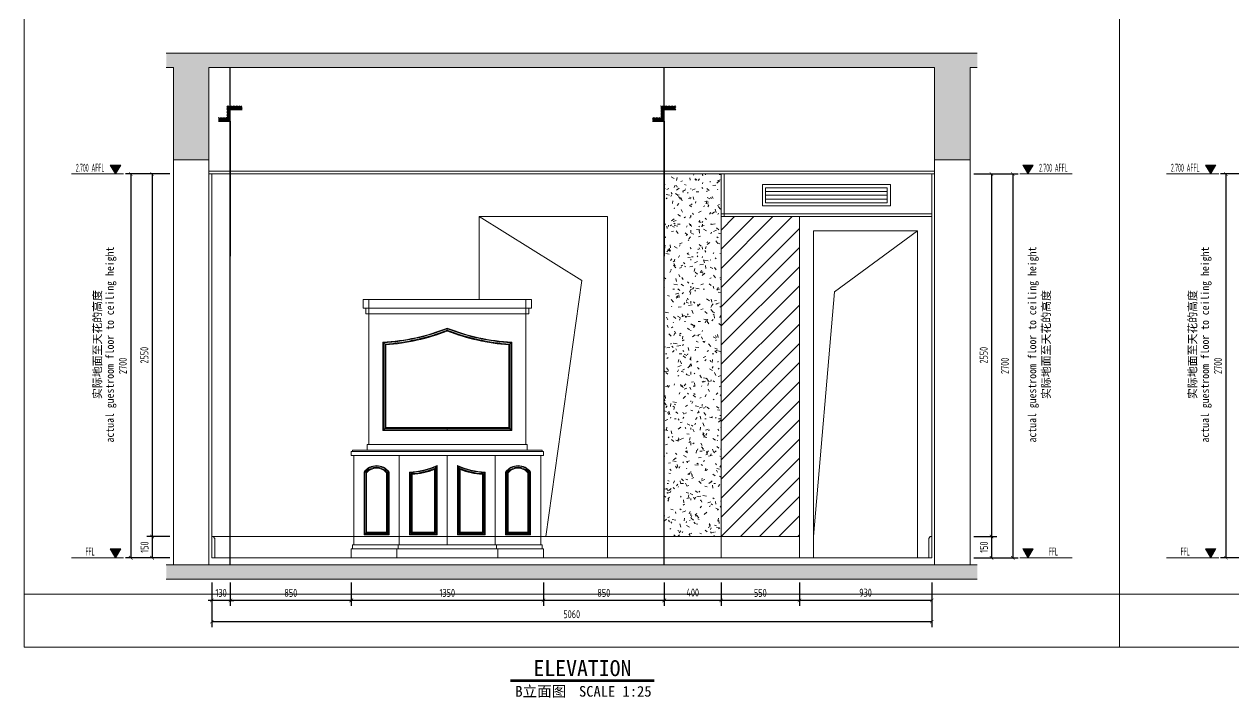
# Model space of a CAD drawing. Header units: millimetres. Extents: x 3162 to 221128, y -144913 to 11496.
# Drawn here: x 38479 to 46981, y -119057 to -114318 of the extents above; entities that cross this region are included whole.
import ezdxf
from ezdxf.enums import TextEntityAlignment as Align

# ---------------------------------------------------------------- set-up
doc = ezdxf.new("R2010")
doc.units = ezdxf.units.MM
doc.header["$LTSCALE"] = 10
doc.linetypes.add('CENTER', pattern=[50.8, 31.75, -6.35, 6.35, -6.35])
doc.layers.get('Defpoints').update_dxf_attribs({"color": 250})
for name, color, linetype, lineweight in [('Contour【轮廓线】', 94, 'Continuous', 0), ('Drawing【图框、表格】', 150, 'Continuous', 0), ('Elevation【立面图库】', 150, 'Continuous', 0), ('FC-Hatch【平面填充】', 250, 'Continuous', 0), ('FF-Socket【电气】', 124, 'Continuous', 0), ('FF-Text【平面文字】', 2, 'Continuous', 0), ('FF-【活动成品家具】', 51, 'Continuous', 0), ('Fine【细线】', 250, 'Continuous', 0), ('Finish【完成面】', 2, 'Continuous', 0), ('Gray【中细线】', 8, 'Continuous', 0), ('RC-dimensions', 44, 'Continuous', 0), ('Wall【立面墙】', 252, 'Continuous', 0)]:
    doc.layers.add(name, color=color, linetype=linetype, lineweight=lineweight)
doc.layers.add('SYMBOL【符号】', color=136, linetype='Continuous')
doc.layers.add('走线及回路标注', color=1, linetype='Continuous')
doc.styles.add('宋体', font='', dxfattribs={"width": 0.8})
doc.styles.add('尺寸标注', font='ARCHS.SHX', dxfattribs={"width": 0.8})
doc.styles.add('标高', font='ARCHS.SHX', dxfattribs={"width": 0.5})
doc.styles.add('线上图名', font='simhei.ttf')
doc.styles.add('线下图名', font='simhei.ttf')
doc.styles.get('宋体').set_extended_font_data('SimSun')
doc.dimstyles.new('海龙1：25', dxfattribs={"dimscale": 25, "dimtxt": 2.25, "dimasz": 1, "dimexe": 1.5, "dimexo": 1, "dimgap": 1, "dimtad": 1, "dimdec": 0, "dimrnd": 5, "dimdsep": 46, "dimtxsty": '尺寸标注', "dimblk": 'ARCHTICK', "dimblk1": 'ARCHTICK', "dimblk2": 'ARCHTICK', "dimcen": 1, "dimclrd": 44, "dimclre": 44, "dimclrt": 2, "dimadec": 0, "dimazin": 0, "dimtfac": 1, "dimtdec": 0, "dimtix": 1, "dimtmove": 2, "dimatfit": 3, "dimldrblk": 'hl_arrow2', "dimfxl": 5, "dimfxlon": 1, "dimarcsym": 0})
pattern_1 = [(225, (0, -804.164), (35.35534, -35.35534), []), (230, (0, -804.164), (-71.726018, 6.275218), [7.5, -82.5]), (175, (0, -804.164), (13.87511, -75.219228), [6, -66]), (280.4514, (-5.98, -803.64), (-57.85092, -68.94393), [6.374, -70.1142]), (226.1842, (-2e-15, -824.164), (-106.724086, 16.55189), [11.25, -123.75]), (276.6356, (-8.89, -822.79), (-93.46626, -97.41178), [9.56105, -105.1713]), (171.1842, (-2e-15, -824.16), (-93.46618, -97.41189), [9, -99]), (201, (-10, -819.164), (-59.690703, 40.261893), [7.5, -82.5]), (146, (-10, -819.164), (-24.33156, -72.515006), [6, -66]), (251.4514, (-14.974, -815.81), (-84.022234, -32.253037), [6.374, -70.1142]), (217.5, (0, -804.164), (-1.2159855, -33.2893854), [0.5, -65.2, 0.5, -67, 0.5, -66.25]), (187.5, (0, -804.164), (-26.306954, -39.441171), [0.5, -38.2, 0.5, -63.7, 0.5, -25.25]), (147.5, (22.3, -804.164), (-53.3822436, 2.255487), [0.5, -25, 0.5, -78, 0.5, -103.5]), (137.5, (32.3, -804.164), (-58.318617, -10.010498), [0.5, -32.5, 0.5, -51.8, 0.5, -73.5])]

# ---------------------------------------------------------------- blocks, each defined once
blk = doc.blocks.new('*U1721')
at = {"color": 2, "linetype": 'Continuous'}
blk.add_lwpolyline([(-17.26, 0, 0.7, 0.7, 0), (23.26, 0, 0.75, 0.75, 0)], format="xyseb", dxfattribs=at)
at = {"color": 2, "style": '线上图名', "flags": 8}
blk.add_attdef('EXISTING_PLAN', text='', height=4.5, dxfattribs=at).set_placement((3, 1.27), align=Align.CENTER)
at = {"color": 2, "style": '线下图名', "flags": 8}
blk.add_attdef('图名1', text='', height=3, dxfattribs=at).set_placement((-15.86, -1.5), align=Align.TOP_LEFT)
blk.add_attdef('比例1', text='', height=3, dxfattribs=at).set_placement((22.44, -1.5), align=Align.TOP_RIGHT)
blk = doc.blocks.new('海龙工具_踢脚线')
blk.add_lwpolyline([(20, 0), (20, 90), (10, 100), (0, 100)])
blk = doc.blocks.new('_ArchTick')
at = {"color": 2, "linetype": 'ByBlock', "const_width": 0.15}
blk.add_lwpolyline([(-0.5, -0.5), (0.5, 0.5)], dxfattribs=at)
blk = doc.blocks.new('*D1705')
at = {"layer": 'Defpoints', "color": 0, "transparency": 16777216}
for p in [(39527.9, -115371.4), (39377.9, -117921.4), (39527.9, -117921.4)]:
    blk.add_point(p, dxfattribs=at)
at = {"layer": 'RC-dimensions', "color": 44, "lineweight": -2, "transparency": 16777216}
for p, q in [((39502.9, -115371.4), (39340.4, -115371.4)), ((39377.9, -115371.4), (39377.9, -117921.4)), ((39502.9, -117921.4), (39340.4, -117921.4))]:
    blk.add_line(p, q, dxfattribs=at)
at = {"layer": 'RC-dimensions', "color": 44, "lineweight": -2, "transparency": 16777216, "xscale": 25, "yscale": 25, "zscale": 25}
for p, rotation in [((39377.9, -115371.4), 90), ((39377.9, -117921.4), 270)]:
    blk.add_blockref('_ArchTick', p, dxfattribs=dict(at, rotation=rotation))
at = {"layer": 'RC-dimensions', "color": 2, "transparency": 16777216, "insert": (39323.6, -116646.4), "char_height": 56.25, "attachment_point": 5, "rotation": 90, "style": '尺寸标注'}
blk.add_mtext('2550', dxfattribs=at)
blk = doc.blocks.new('hl_arrow2')
at = {"color": 2}
blk.add_line((-0.22, 0), (-1, 0), dxfattribs=at)
blk.add_lwpolyline([(-0.22, 0), (-0.86, -0.69), (-0.65, -0.86), (0, 0), (-0.65, 0.86), (-0.86, 0.69)], close=True, dxfattribs=at)
for points in [[(-0.86, 0.69), (-0.65, 0.86), (-0.22, 0), (0, 0)], [(-0.86, -0.69), (-0.65, -0.86), (-0.22, 0), (0, 0)]]:
    blk.add_solid(points, dxfattribs=at)
blk = doc.blocks.new('*D1706')
at = {"layer": 'Defpoints', "color": 0, "transparency": 16777216}
for p in [(39527.9, -117921.4), (39377.9, -118071.4), (39527.9, -118071.4)]:
    blk.add_point(p, dxfattribs=at)
at = {"layer": 'RC-dimensions', "color": 44, "lineweight": -2, "transparency": 16777216}
for p, q in [((39502.9, -117921.4), (39340.4, -117921.4)), ((39377.9, -117921.4), (39377.9, -118071.4)), ((39502.9, -118071.4), (39340.4, -118071.4))]:
    blk.add_line(p, q, dxfattribs=at)
at = {"layer": 'RC-dimensions', "color": 44, "lineweight": -2, "transparency": 16777216, "xscale": 25, "yscale": 25, "zscale": 25}
for p, rotation in [((39377.9, -117921.4), 90), ((39377.9, -118071.4), 270)]:
    blk.add_blockref('_ArchTick', p, dxfattribs=dict(at, rotation=rotation))
at = {"layer": 'RC-dimensions', "color": 2, "transparency": 16777216, "insert": (39324.7, -117996.4), "char_height": 56.25, "attachment_point": 5, "rotation": 90, "style": '尺寸标注'}
blk.add_mtext('150', dxfattribs=at)
blk = doc.blocks.new('*D1707')
at = {"layer": 'Defpoints', "color": 0, "transparency": 16777216}
for p in [(39527.9, -115371.4), (39227.9, -118071.4), (39527.9, -118071.4)]:
    blk.add_point(p, dxfattribs=at)
at = {"layer": 'RC-dimensions', "color": 44, "lineweight": -2, "transparency": 16777216}
for p, q in [((39352.9, -115371.4), (39190.4, -115371.4)), ((39227.9, -115371.4), (39227.9, -118071.4)), ((39352.9, -118071.4), (39190.4, -118071.4))]:
    blk.add_line(p, q, dxfattribs=at)
at = {"layer": 'RC-dimensions', "color": 44, "lineweight": -2, "transparency": 16777216, "xscale": 25, "yscale": 25, "zscale": 25}
for p, rotation in [((39227.9, -115371.4), 90), ((39227.9, -118071.4), 270)]:
    blk.add_blockref('_ArchTick', p, dxfattribs=dict(at, rotation=rotation))
at = {"layer": 'RC-dimensions', "color": 2, "transparency": 16777216, "insert": (39172.4, -116721.4), "char_height": 56.25, "attachment_point": 5, "rotation": 90, "style": '尺寸标注'}
blk.add_mtext('2700', dxfattribs=at)
blk = doc.blocks.new('海龍_立面标识')
at = {"style": '宋体', "width": 0.9, "flags": 8}
blk.add_attdef('FLOOR_HEIGHT', text='', height=2.25, rotation=90, dxfattribs=at).set_placement((0, 0), align=Align.CENTER)
at = {"style": '宋体', "flags": 8}
blk.add_attdef('HEIGHT', text='', height=2.25, rotation=90, dxfattribs=at).set_placement((-3.5, 0), align=Align.CENTER)
blk = doc.blocks.new('hl_Elevation-A2')
blk.add_hatch(color=150).paths.add_polyline_path([(3.74, 2.47), (2.27, 0), (0.8, 2.47)])
at = {"color": 150}
blk.add_line((0, 0), (14.67, 0), dxfattribs=at)
blk.add_lwpolyline([(3.74, 2.47), (2.27, 0), (0.8, 2.47)], close=True, dxfattribs=at)
at = {"color": 2, "style": '标高', "width": 0.8, "flags": 8}
blk.add_attdef('HEIGHT', text='', height=2.25, dxfattribs=at).set_placement((9.42, 1.75), align=Align.MIDDLE_CENTER)
blk = doc.blocks.new('*D1708')
at = {"layer": 'Defpoints', "color": 0, "transparency": 16777216}
for p in [(45127.6, -115371.4), (45127.6, -117921.4), (45277.6, -117921.4)]:
    blk.add_point(p, dxfattribs=at)
at = {"layer": 'RC-dimensions', "color": 44, "lineweight": -2, "transparency": 16777216}
for p, q in [((45152.6, -115371.4), (45315.1, -115371.4)), ((45277.6, -115371.4), (45277.6, -117921.4)), ((45152.6, -117921.4), (45315.1, -117921.4))]:
    blk.add_line(p, q, dxfattribs=at)
at = {"layer": 'RC-dimensions', "color": 44, "lineweight": -2, "transparency": 16777216, "xscale": 25, "yscale": 25, "zscale": 25}
for p, rotation in [((45277.6, -115371.4), 90), ((45277.6, -117921.4), 270)]:
    blk.add_blockref('_ArchTick', p, dxfattribs=dict(at, rotation=rotation))
at = {"layer": 'RC-dimensions', "color": 2, "transparency": 16777216, "insert": (45223.3, -116646.4), "char_height": 56.25, "attachment_point": 5, "rotation": 90, "style": '尺寸标注'}
blk.add_mtext('2550', dxfattribs=at)
blk = doc.blocks.new('*D1709')
at = {"layer": 'Defpoints', "color": 0, "transparency": 16777216}
for p in [(45127.6, -117921.4), (45127.6, -118071.4), (45277.6, -118071.4)]:
    blk.add_point(p, dxfattribs=at)
at = {"layer": 'RC-dimensions', "color": 44, "lineweight": -2, "transparency": 16777216}
for p, q in [((45152.6, -117921.4), (45315.1, -117921.4)), ((45277.6, -117921.4), (45277.6, -118071.4)), ((45152.6, -118071.4), (45315.1, -118071.4))]:
    blk.add_line(p, q, dxfattribs=at)
at = {"layer": 'RC-dimensions', "color": 44, "lineweight": -2, "transparency": 16777216, "xscale": 25, "yscale": 25, "zscale": 25}
for p, rotation in [((45277.6, -117921.4), 90), ((45277.6, -118071.4), 270)]:
    blk.add_blockref('_ArchTick', p, dxfattribs=dict(at, rotation=rotation))
at = {"layer": 'RC-dimensions', "color": 2, "transparency": 16777216, "insert": (45224.5, -117996.4), "char_height": 56.25, "attachment_point": 5, "rotation": 90, "style": '尺寸标注'}
blk.add_mtext('150', dxfattribs=at)
blk = doc.blocks.new('*D1710')
at = {"layer": 'Defpoints', "color": 0, "transparency": 16777216}
for p in [(45127.6, -115371.4), (45127.6, -118071.4), (45427.6, -118071.4)]:
    blk.add_point(p, dxfattribs=at)
at = {"layer": 'RC-dimensions', "color": 44, "lineweight": -2, "transparency": 16777216}
for p, q in [((45302.6, -115371.4), (45465.1, -115371.4)), ((45427.6, -115371.4), (45427.6, -118071.4)), ((45302.6, -118071.4), (45465.1, -118071.4))]:
    blk.add_line(p, q, dxfattribs=at)
at = {"layer": 'RC-dimensions', "color": 44, "lineweight": -2, "transparency": 16777216, "xscale": 25, "yscale": 25, "zscale": 25}
for p, rotation in [((45427.6, -115371.4), 90), ((45427.6, -118071.4), 270)]:
    blk.add_blockref('_ArchTick', p, dxfattribs=dict(at, rotation=rotation))
at = {"layer": 'RC-dimensions', "color": 2, "transparency": 16777216, "insert": (45372.1, -116721.4), "char_height": 56.25, "attachment_point": 5, "rotation": 90, "style": '尺寸标注'}
blk.add_mtext('2700', dxfattribs=at)
blk = doc.blocks.new('*D1711')
at = {"layer": 'Defpoints', "color": 0, "transparency": 16777216}
for p in [(43927.9, -118221.4), (44857.6, -118221.4), (43927.9, -118371.4)]:
    blk.add_point(p, dxfattribs=at)
at = {"layer": 'RC-dimensions', "color": 44, "lineweight": -2, "transparency": 16777216}
for p, q in [((43927.9, -118246.4), (43927.9, -118408.9)), ((44857.6, -118246.4), (44857.6, -118408.9)), ((44857.6, -118371.4), (43927.9, -118371.4))]:
    blk.add_line(p, q, dxfattribs=at)
at = {"layer": 'RC-dimensions', "color": 44, "lineweight": -2, "transparency": 16777216, "xscale": 25, "yscale": 25, "zscale": 25, "rotation": 180}
blk.add_blockref('_ArchTick', (43927.9, -118371.4), dxfattribs=at)
at = {"layer": 'RC-dimensions', "color": 44, "lineweight": -2, "transparency": 16777216, "xscale": 25, "yscale": 25, "zscale": 25}
blk.add_blockref('_ArchTick', (44857.6, -118371.4), dxfattribs=at)
at = {"layer": 'RC-dimensions', "color": 2, "transparency": 16777216, "insert": (44392.7, -118317.1), "char_height": 56.25, "attachment_point": 5, "style": '尺寸标注'}
blk.add_mtext('930', dxfattribs=at)
blk = doc.blocks.new('*D1712')
at = {"layer": 'Defpoints', "color": 0, "transparency": 16777216}
for p in [(39797.9, -118221.4), (44857.6, -118221.4), (39797.9, -118521.4)]:
    blk.add_point(p, dxfattribs=at)
at = {"layer": 'RC-dimensions', "color": 44, "lineweight": -2, "transparency": 16777216}
for p, q in [((39797.9, -118396.4), (39797.9, -118558.9)), ((44857.6, -118396.4), (44857.6, -118558.9)), ((44857.6, -118521.4), (39797.9, -118521.4))]:
    blk.add_line(p, q, dxfattribs=at)
at = {"layer": 'RC-dimensions', "color": 44, "lineweight": -2, "transparency": 16777216, "xscale": 25, "yscale": 25, "zscale": 25, "rotation": 180}
blk.add_blockref('_ArchTick', (39797.9, -118521.4), dxfattribs=at)
at = {"layer": 'RC-dimensions', "color": 44, "lineweight": -2, "transparency": 16777216, "xscale": 25, "yscale": 25, "zscale": 25}
blk.add_blockref('_ArchTick', (44857.6, -118521.4), dxfattribs=at)
at = {"layer": 'RC-dimensions', "color": 2, "transparency": 16777216, "insert": (42327.7, -118468.3), "char_height": 56.25, "attachment_point": 5, "style": '尺寸标注'}
blk.add_mtext('5060', dxfattribs=at)
blk = doc.blocks.new('*D1715')
at = {"layer": 'Defpoints', "color": 0, "transparency": 16777216}
for p in [(47225.2, -115371.4), (46925.2, -118071.4), (47225.2, -118071.4)]:
    blk.add_point(p, dxfattribs=at)
at = {"layer": 'RC-dimensions', "color": 44, "lineweight": -2, "transparency": 16777216}
for p, q in [((47050.2, -115371.4), (46887.7, -115371.4)), ((46925.2, -115371.4), (46925.2, -118071.4)), ((47050.2, -118071.4), (46887.7, -118071.4))]:
    blk.add_line(p, q, dxfattribs=at)
at = {"layer": 'RC-dimensions', "color": 44, "lineweight": -2, "transparency": 16777216, "xscale": 25, "yscale": 25, "zscale": 25}
for p, rotation in [((46925.2, -115371.4), 90), ((46925.2, -118071.4), 270)]:
    blk.add_blockref('_ArchTick', p, dxfattribs=dict(at, rotation=rotation))
at = {"layer": 'RC-dimensions', "color": 2, "transparency": 16777216, "insert": (46869.7, -116721.4), "char_height": 56.25, "attachment_point": 5, "rotation": 90, "style": '尺寸标注'}
blk.add_mtext('2700', dxfattribs=at)
blk = doc.blocks.new('海龙_05146770')
at = {"layer": 'FF-【活动成品家具】'}
for p, q in [((-750, 380), (750, 380)), ((-740, 420), (740, 420)), ((-750, -350), (750, -350)), ((-740, -320), (740, -320)), ((-750, -420), (750, -420))]:
    blk.add_line(p, q, dxfattribs=at)
at = {"layer": 'FF-【活动成品家具】', "color": 8}
for p, q in [((-740, 410), (740, 410)), ((-80, 300), (-100, 270)), ((-80, 300), (-100, -220)), ((80, 300), (100, 270)), ((80, 300), (100, -220)), ((-650, 250), (-630, 243.3)), ((-455, 250), (-475, 243.3)), ((-295, -240), (-275, 231)), ((295, -240), (275, 231)), ((455, 250), (475, 243.3)), ((650, 250), (630, 243.3)), ((-650, -240), (-630, -220)), ((-455, -240), (-475, -220)), ((-80, -240), (-275, -220)), ((80, -240), (275, -220)), ((455, -240), (475, -220)), ((650, -240), (630, -220))]:
    blk.add_line(p, q, dxfattribs=at)
at = {"layer": 'FF-【活动成品家具】'}
for points in [[(-750, 380), (-750, 410), (-740, 410), (-740, 420)], [(-750, -420), (-750, -350), (-740, -350), (-740, -320), (-730, -320), (-730, 380)], [(-395, -420), (-395, -350), (-385, -350), (-385, -320), (-375, -320), (-375, 380)], [(395, -420), (395, -350), (385, -350), (385, -320), (375, -320), (375, 380)], [(750, -420), (750, -350), (740, -350), (740, -320), (730, -320), (730, 380)], [(750, 380), (750, 410), (740, 410), (740, 420)]]:
    blk.add_lwpolyline(points, dxfattribs=at)
for points in [[(-730, 380), (-375, 380), (-375, -320), (-730, -320)], [(-730, 380), (-375, 380), (-375, -320), (-730, -320)], [(-375, 380), (0, 380), (0, -320), (-375, -320)]]:
    blk.add_lwpolyline(points, close=True, dxfattribs=at)
for points in [[(-455, 250), (-455, -240), (-650, -240), (-650, 250, -0.51712)], [(650, 250), (650, -240), (455, -240), (455, 250, -0.51712)]]:
    blk.add_lwpolyline(points, format="xyb", close=True, dxfattribs=at)
at = {"layer": 'FF-【活动成品家具】', "color": 8}
for points in [[(-457.7, 249.1), (-457.7, -237.3), (-647.3, -237.3), (-647.3, 249.1, -0.512547)], [(-459.5, 248.6), (-459.5, -235.5), (-645.5, -235.5), (-645.5, 248.6, -0.509313)], [(-468.2, 245.7), (-468.2, -226.8), (-636.8, -226.8), (-636.8, 245.7, -0.493022)], [(-469.8, 245.1), (-469.8, -225.2), (-635.2, -225.2), (-635.2, 245.1, -0.489692)], [(-82.7, 295.9), (-82.7, -237.3), (-292.3, -237.3), (-292.3, 247.4, 0.092778)], [(-84.5, 293.1), (-84.5, -235.5), (-290.5, -235.5), (-290.5, 245.7, 0.090816)], [(82.7, 295.9), (82.7, -237.3), (292.3, -237.3), (292.3, 247.4, -0.092778)], [(84.5, 293.1), (84.5, -235.5), (290.5, -235.5), (290.5, 245.7, -0.090816)], [(647.3, 249.1), (647.3, -237.3), (457.7, -237.3), (457.7, 249.1, -0.512547)], [(645.5, 248.6), (645.5, -235.5), (459.5, -235.5), (459.5, 248.6, -0.509313)], [(636.8, 245.7), (636.8, -226.8), (468.2, -226.8), (468.2, 245.7, -0.493022)], [(635.2, 245.1), (635.2, -225.2), (469.8, -225.2), (469.8, 245.1, -0.489692)], [(-474.7, 243.4), (-474.7, -220.3), (-630.3, -220.3), (-630.3, 243.4, -0.479414)], [(-475, 243.3), (-475, -220), (-630, -220), (-630, 243.3, -0.478825)], [(-93.2, 280.1), (-93.2, -226.8), (-281.8, -226.8), (-281.8, 237.5, 0.081761)], [(-94.8, 277.6), (-94.8, -225.2), (-280.2, -225.2), (-280.2, 235.9, 0.080064)], [(-99.7, 270.4), (-99.7, -220.3), (-275.3, -220.3), (-275.3, 231.3, 0.07512)], [(-100, 270), (-100, -220), (-275, -220), (-275, 231, 0.074849)], [(93.2, 280.1), (93.2, -226.8), (281.8, -226.8), (281.8, 237.5, -0.081761)], [(94.8, 277.6), (94.8, -225.2), (280.2, -225.2), (280.2, 235.9, -0.080064)], [(99.7, 270.4), (99.7, -220.3), (275.3, -220.3), (275.3, 231.3, -0.07512)], [(100, 270), (100, -220), (275, -220), (275, 231, -0.074849)], [(630.3, 243.4), (630.3, -220.3), (474.7, -220.3), (474.7, 243.4, -0.479414)], [(630, 243.3), (630, -220), (475, -220), (475, 243.3, -0.478825)]]:
    blk.add_lwpolyline(points, format="xyb", close=True, dxfattribs=at)
at = {"layer": 'FF-【活动成品家具】'}
for points in [[(-80, 300), (-80, 300), (-80, -240), (-295, -240), (-295, 250, 0.0961), (-79.1, 300.4)], [(80, 300), (80, 300), (80, -240), (295, -240), (295, 250, -0.0961), (79.1, 300.4)]]:
    blk.add_lwpolyline(points, format="xyb", dxfattribs=at)
blk = doc.blocks.new('海龙_05145439')
at = {"layer": 'FF-【活动成品家具】'}
blk.add_line((-552.5, 530), (552.5, 530), dxfattribs=at)
at = {"layer": 'FF-【活动成品家具】', "color": 8}
blk.add_line((-572.5, 470), (572.5, 470), dxfattribs=at)
at = {"layer": 'FF-【活动成品家具】'}
for points in [[(-592.5, 530), (-592.5, 470), (-572.5, 470), (-572.5, 430), (-552.5, 430), (-552.5, 530), (-592.5, 530)], [(592.5, 530), (592.5, 470), (572.5, 470), (572.5, 430), (552.5, 430), (552.5, 530), (592.5, 530)]]:
    blk.add_lwpolyline(points, dxfattribs=at)
for points in [[(-552.5, 430), (552.5, 430), (552.5, -490), (-552.5, -490)], [(-562.5, -490), (562.5, -490), (562.5, -530), (-562.5, -530)]]:
    blk.add_lwpolyline(points, close=True, dxfattribs=at)
for points in [[(0, 330, 0.079559), (452.5, 230), (452.5, -390), (0, -390), (-452.5, -390), (-452.5, 230, 0.079559)], [(0, 308.5, 0.075028), (432.5, 211.3), (432.5, -370), (0, -370), (-432.5, -370), (-432.5, 211.3, 0.075028)]]:
    blk.add_lwpolyline(points, format="xyb", close=True, dxfattribs=at)
at = {"layer": 'Fine【细线】'}
for p, q in [((0, 330), (0, 308.5)), ((-452.5, 230), (-432.5, 211.3)), ((452.5, 230), (432.5, 211.3)), ((-452.5, -390), (-432.5, -370)), ((0, -390), (0, -370)), ((452.5, -390), (432.5, -370))]:
    blk.add_line(p, q, dxfattribs=at)
for points in [[(0, 327.1, 0.078947), (449.8, 227.5), (449.8, -387.3), (0, -387.3), (-449.8, -387.3), (-449.8, 227.5, 0.078947)], [(0, 325.2, 0.078528), (448, 225.8), (448, -385.5), (0, -385.5), (-448, -385.5), (-448, 225.8, 0.078528)], [(0, 315.8, 0.076561), (439.3, 217.6), (439.3, -376.8), (0, -376.8), (-439.3, -376.8), (-439.3, 217.6, 0.076561)], [(0, 314.1, 0.076187), (437.7, 216.1), (437.7, -375.2), (0, -375.2), (-437.7, -375.2), (-437.7, 216.1, 0.076187)], [(0, 308.8, 0.075089), (432.8, 211.5), (432.8, -370.3), (0, -370.3), (-432.8, -370.3), (-432.8, 211.5, 0.075089)]]:
    blk.add_lwpolyline(points, format="xyb", close=True, dxfattribs=at)
blk = doc.blocks.new('*D1739')
at = {"layer": 'Defpoints', "color": 0, "transparency": 16777216}
for p in [(39927.9, -118221.4), (40777.9, -118221.4), (39927.9, -118371.4)]:
    blk.add_point(p, dxfattribs=at)
at = {"layer": 'RC-dimensions', "color": 44, "lineweight": -2, "transparency": 16777216}
for p, q in [((39927.9, -118246.4), (39927.9, -118408.9)), ((40777.9, -118246.4), (40777.9, -118408.9)), ((40777.9, -118371.4), (39927.9, -118371.4))]:
    blk.add_line(p, q, dxfattribs=at)
at = {"layer": 'RC-dimensions', "color": 44, "lineweight": -2, "transparency": 16777216, "xscale": 25, "yscale": 25, "zscale": 25, "rotation": 180}
blk.add_blockref('_ArchTick', (39927.9, -118371.4), dxfattribs=at)
at = {"layer": 'RC-dimensions', "color": 44, "lineweight": -2, "transparency": 16777216, "xscale": 25, "yscale": 25, "zscale": 25}
blk.add_blockref('_ArchTick', (40777.9, -118371.4), dxfattribs=at)
at = {"layer": 'RC-dimensions', "color": 2, "transparency": 16777216, "insert": (40352.9, -118318.3), "char_height": 56.25, "attachment_point": 5, "style": '尺寸标注'}
blk.add_mtext('850', dxfattribs=at)
blk = doc.blocks.new('*D1740')
at = {"layer": 'Defpoints', "color": 0, "transparency": 16777216}
for p in [(40777.9, -118221.4), (42127.9, -118221.4), (40777.9, -118371.4)]:
    blk.add_point(p, dxfattribs=at)
at = {"layer": 'RC-dimensions', "color": 44, "lineweight": -2, "transparency": 16777216}
for p, q in [((40777.9, -118246.4), (40777.9, -118408.9)), ((42127.9, -118246.4), (42127.9, -118408.9)), ((42127.9, -118371.4), (40777.9, -118371.4))]:
    blk.add_line(p, q, dxfattribs=at)
at = {"layer": 'RC-dimensions', "color": 44, "lineweight": -2, "transparency": 16777216, "xscale": 25, "yscale": 25, "zscale": 25, "rotation": 180}
blk.add_blockref('_ArchTick', (40777.9, -118371.4), dxfattribs=at)
at = {"layer": 'RC-dimensions', "color": 44, "lineweight": -2, "transparency": 16777216, "xscale": 25, "yscale": 25, "zscale": 25}
blk.add_blockref('_ArchTick', (42127.9, -118371.4), dxfattribs=at)
at = {"layer": 'RC-dimensions', "color": 2, "transparency": 16777216, "insert": (41452.9, -118318.3), "char_height": 56.25, "attachment_point": 5, "style": '尺寸标注'}
blk.add_mtext('1350', dxfattribs=at)
blk = doc.blocks.new('*D1741')
at = {"layer": 'Defpoints', "color": 0, "transparency": 16777216}
for p in [(42127.9, -118221.4), (42977.9, -118221.4), (42127.9, -118371.4)]:
    blk.add_point(p, dxfattribs=at)
at = {"layer": 'RC-dimensions', "color": 44, "lineweight": -2, "transparency": 16777216}
for p, q in [((42127.9, -118246.4), (42127.9, -118408.9)), ((42977.9, -118246.4), (42977.9, -118408.9)), ((42977.9, -118371.4), (42127.9, -118371.4))]:
    blk.add_line(p, q, dxfattribs=at)
at = {"layer": 'RC-dimensions', "color": 44, "lineweight": -2, "transparency": 16777216, "xscale": 25, "yscale": 25, "zscale": 25, "rotation": 180}
blk.add_blockref('_ArchTick', (42127.9, -118371.4), dxfattribs=at)
at = {"layer": 'RC-dimensions', "color": 44, "lineweight": -2, "transparency": 16777216, "xscale": 25, "yscale": 25, "zscale": 25}
blk.add_blockref('_ArchTick', (42977.9, -118371.4), dxfattribs=at)
at = {"layer": 'RC-dimensions', "color": 2, "transparency": 16777216, "insert": (42552.9, -118318.3), "char_height": 56.25, "attachment_point": 5, "style": '尺寸标注'}
blk.add_mtext('850', dxfattribs=at)
blk = doc.blocks.new('*D1742')
at = {"layer": 'Defpoints', "color": 0, "transparency": 16777216}
for p in [(42977.9, -118221.4), (43377.9, -118221.4), (42977.9, -118371.4)]:
    blk.add_point(p, dxfattribs=at)
at = {"layer": 'RC-dimensions', "color": 44, "lineweight": -2, "transparency": 16777216}
for p, q in [((42977.9, -118246.4), (42977.9, -118408.9)), ((43377.9, -118246.4), (43377.9, -118408.9)), ((43377.9, -118371.4), (42977.9, -118371.4))]:
    blk.add_line(p, q, dxfattribs=at)
at = {"layer": 'RC-dimensions', "color": 44, "lineweight": -2, "transparency": 16777216, "xscale": 25, "yscale": 25, "zscale": 25, "rotation": 180}
blk.add_blockref('_ArchTick', (42977.9, -118371.4), dxfattribs=at)
at = {"layer": 'RC-dimensions', "color": 44, "lineweight": -2, "transparency": 16777216, "xscale": 25, "yscale": 25, "zscale": 25}
blk.add_blockref('_ArchTick', (43377.9, -118371.4), dxfattribs=at)
at = {"layer": 'RC-dimensions', "color": 2, "transparency": 16777216, "insert": (43177.9, -118316), "char_height": 56.25, "attachment_point": 5, "style": '尺寸标注'}
blk.add_mtext('400', dxfattribs=at)
blk = doc.blocks.new('*D1743')
at = {"layer": 'Defpoints', "color": 0, "transparency": 16777216}
for p in [(43377.9, -118221.4), (43927.9, -118221.4), (43377.9, -118371.4)]:
    blk.add_point(p, dxfattribs=at)
at = {"layer": 'RC-dimensions', "color": 44, "lineweight": -2, "transparency": 16777216}
for p, q in [((43377.9, -118246.4), (43377.9, -118408.9)), ((43927.9, -118246.4), (43927.9, -118408.9)), ((43927.9, -118371.4), (43377.9, -118371.4))]:
    blk.add_line(p, q, dxfattribs=at)
at = {"layer": 'RC-dimensions', "color": 44, "lineweight": -2, "transparency": 16777216, "xscale": 25, "yscale": 25, "zscale": 25, "rotation": 180}
blk.add_blockref('_ArchTick', (43377.9, -118371.4), dxfattribs=at)
at = {"layer": 'RC-dimensions', "color": 44, "lineweight": -2, "transparency": 16777216, "xscale": 25, "yscale": 25, "zscale": 25}
blk.add_blockref('_ArchTick', (43927.9, -118371.4), dxfattribs=at)
at = {"layer": 'RC-dimensions', "color": 2, "transparency": 16777216, "insert": (43652.9, -118318.3), "char_height": 56.25, "attachment_point": 5, "style": '尺寸标注'}
blk.add_mtext('550', dxfattribs=at)
blk = doc.blocks.new('海龙工具_转折面')
h = blk.add_hatch()
h.set_pattern_fill('ANSI31', color=250, scale=2.4, style=0)
h.set_pattern_definition([(45, (1787.70625, 231.982), (-0.212132034, 0.212132034), [])])
h.paths.add_polyline_path([(0, 9.29), (3.29, 9.29), (3.29, 10.29), (-1, 10.29), (-1, 7), (-3.29, 7), (-3.29, 6), (0, 6)])
at = {"color": 8, "linetype": 'CENTER', "ltscale": 100}
blk.add_line((0, 6), (0, -32), dxfattribs=at)
at = {"color": 8}
blk.add_lwpolyline([(-3.29, 6), (0, 6), (0, 9.29), (3.29, 9.29)], dxfattribs=at)
blk = doc.blocks.new('海龙_08224848')
at = {"color": 251}
for p, q in [((427.5, 26.2), (-427.5, 26.2)), ((427.5, 0), (-427.5, 0)), ((427.5, -26.2), (-427.5, -26.2))]:
    blk.add_line(p, q, dxfattribs=at)
blk.add_lwpolyline([(450, 75), (450, -75), (-450, -75), (-450, 75)], close=True)
blk.add_lwpolyline([(427.5, -52.5), (-427.5, -52.5), (-427.5, 52.5), (427.5, 52.5)], close=True, dxfattribs=at)
blk = doc.blocks.new('*D1809')
at = {"layer": 'Defpoints', "color": 0, "transparency": 16777216}
for p in [(39797.9, -118221.4), (39927.9, -118221.4), (39797.9, -118371.4)]:
    blk.add_point(p, dxfattribs=at)
at = {"layer": 'RC-dimensions', "color": 44, "lineweight": -2, "transparency": 16777216}
for p, q in [((39797.9, -118246.4), (39797.9, -118408.9)), ((39927.9, -118246.4), (39927.9, -118408.9)), ((39797.9, -118371.4), (39772.9, -118371.4)), ((39927.9, -118371.4), (39797.9, -118371.4)), ((39927.9, -118371.4), (39952.9, -118371.4))]:
    blk.add_line(p, q, dxfattribs=at)
at = {"layer": 'RC-dimensions', "color": 44, "lineweight": -2, "transparency": 16777216, "xscale": 25, "yscale": 25, "zscale": 25}
blk.add_blockref('_ArchTick', (39797.9, -118371.4), dxfattribs=at)
at = {"layer": 'RC-dimensions', "color": 44, "lineweight": -2, "transparency": 16777216, "xscale": 25, "yscale": 25, "zscale": 25, "rotation": 180}
blk.add_blockref('_ArchTick', (39927.9, -118371.4), dxfattribs=at)
at = {"layer": 'RC-dimensions', "color": 2, "transparency": 16777216, "insert": (39862.9, -118318.3), "char_height": 56.25, "attachment_point": 5, "style": '尺寸标注'}
blk.add_mtext('130', dxfattribs=at)

msp = doc.modelspace()

# ---------------------------------------------------------------- hatches: boundary and pattern name
at = {"layer": 'FC-Hatch【平面填充】'}
h = msp.add_hatch(dxfattribs=at)
h.set_pattern_fill('钢筋混凝土', color=256, scale=50, angle=180, style=0, pattern_type=2)
h.set_pattern_definition(pattern_1)
h.paths.add_polyline_path([(39477.9, -114521.4), (45177.6, -114521.4), (45177.6, -114621.4), (45127.6, -114621.4), (45127.6, -115271.4), (44877.6, -115271.4), (44877.6, -114621.4), (39777.9, -114621.4), (39777.9, -115271.4), (39527.9, -115271.4), (39527.9, -114621.4), (39477.9, -114621.4)])
h = msp.add_hatch(dxfattribs=at)
h.set_pattern_fill('地毯', color=256, scale=300, style=0, pattern_type=2)
h.set_pattern_definition([(0, (43193.86, -117777.43), (132, 228), [12, -201, 9, -87, 18, -213]), (10, (43136.86, -117654.43), (80.676, 285.344), [21, -51, 27, -159, 15, -198]), (20, (43106.86, -117750.43), (133.471, 220.976), [24, -165, 21, -123, 15, -96]), (30, (43193.86, -117768.43), (-21.97, 254.052), [15, -99, 12, -147, 9, -195]), (40, (43109.86, -117702.43), (33.836, 216.37), [12, -132, 9, -84, 24, -153]), (50, (43154.86, -117810.43), (-80.248, 235.733), [6, -111, 15, -183, 18, -93]), (60, (43163.86, -117789.43), (-99.473, 223.708), [15, -123, 6, -144, 12, -111]), (70, (43130.86, -117825.43), (-109.892, 215.587), [9, -57, 18, -96, 12, -132]), (80, (43145.86, -117648.43), (-208.565, 164.72), [21, -132, 9, -156, 18, -147]), (90, (43163.86, -117777.43), (-264, 111), [18, -93, 12, -183, 6, -186]), (100, (43115.86, -117684.43), (-247.971, 145.145), [21, -117, 18, -96, 21, -219]), (110, (43094.86, -117855.43), (-240.44, 81.691), [24, -78, 12, -159, 18, -174]), (120, (43013.86, -117819.43), (-286.65, 28.492), [15, -201, 18, -93, 21, -123]), (130, (43079.86, -117885.43), (-279.108, 71.266), [9, -66, 12, -129, 24, -168]), (140, (42989.86, -117645.43), (-220.597, -34.206), [18, -108, 21, -93, 12, -126]), (150, (43238.86, -117903.43), (-204.825, -120.767), [12, -84, 24, -186, 21, -171]), (160, (43040.86, -117735.43), (-237.9, -162.429), [18, -126, 15, -114, 12, -183]), (170, (43058.86, -117807.43), (-215.644, -169.123), [27, -99, 18, -135, 24, -132])])
h.paths.add_polyline_path([(43377.9, -115671.4), (43377.9, -115371.4), (42977.9, -115371.4), (42977.9, -117921.4), (43377.9, -117921.4)])
h = msp.add_hatch(dxfattribs=at)
h.set_pattern_fill('ANSI31', color=256, scale=30)
h.set_pattern_definition([(45, (43377.86, -117921.43), (-67.352, 67.352), [])])
h.paths.add_polyline_path([(43927.9, -115671.4), (43377.9, -115671.4), (43377.9, -117921.4), (43927.9, -117921.4)])
h = msp.add_hatch(dxfattribs=at)
h.set_pattern_fill('钢筋混凝土', color=256, scale=50, angle=180, style=0, pattern_type=2)
h.set_pattern_definition(pattern_1)
h.paths.add_polyline_path([(39477.9, -118221.4), (39477.9, -118121.4), (45177.6, -118121.4), (45177.6, -118221.4)])

# ---------------------------------------------------------------- linework, layer by layer
at = {"layer": 'Contour【轮廓线】'}
for p, q in [((39797.9, -117921.4), (40795.9, -117921.4)), ((42109.9, -117921.4), (43927.9, -117921.4))]:
    msp.add_line(p, q, dxfattribs=at)
at = {"layer": 'Drawing【图框、表格】'}
msp.add_line((46176.4, -118701.3), (46176.4, -106915.3), dxfattribs=at)
for points in [[(38479.1, -118701.3), (38479.1, -106915.3), (52614, -106915.3), (52614, -118701.3)], [(38479.1, -118701.3), (38479.1, -106915.3), (52614, -106915.3), (52614, -118701.3)], [(38479.1, -118701.3), (38479.1, -118326.3), (52614, -118326.3), (52614, -118701.3)]]:
    msp.add_lwpolyline(points, close=True, dxfattribs=at)
at = {"layer": 'FF-【活动成品家具】'}
msp.add_lwpolyline([(43377.9, -115671.4), (43927.9, -115671.4), (43927.9, -118071.4), (43377.9, -118071.4)], close=True, dxfattribs=at)
for points in [[(43927.9, -118071.4), (43927.9, -115671.4), (44857.6, -115671.4), (44857.6, -118071.4)], [(44027.9, -118071.4), (44027.9, -115771.4), (44757.6, -115771.4), (44757.6, -118071.4)]]:
    msp.add_lwpolyline(points, dxfattribs=at)
at = {"layer": 'Fine【细线】', "color": 250}
for points in [[(42145.9, -117921.4), (42397.9, -116121.4), (41677.9, -115671.4)], [(44027.9, -117921.4), (44173.8, -116201.4), (44757.6, -115771.4)]]:
    msp.add_lwpolyline(points, dxfattribs=at)
at = {"layer": 'Finish【完成面】'}
for p, q in [((44877.6, -115371.4), (39777.9, -115371.4)), ((39797.9, -115371.4), (39797.9, -118071.4)), ((43377.9, -115671.4), (43377.9, -115371.4)), ((44857.6, -115371.4), (44857.6, -118071.4)), ((43377.9, -115671.4), (44857.6, -115671.4)), ((39797.9, -118071.4), (44857.6, -118071.4))]:
    msp.add_line(p, q, dxfattribs=at)
msp.add_lwpolyline([(39797.9, -115371.4), (42977.9, -115371.4), (42977.9, -117921.4), (39797.9, -117921.4)], close=True, dxfattribs=at)
at = {"layer": 'Gray【中细线】'}
for p, q in [((44877.6, -115351.4), (39777.9, -115351.4)), ((43397.9, -115671.4), (43397.9, -115371.4)), ((43377.9, -115651.4), (44857.6, -115651.4))]:
    msp.add_line(p, q, dxfattribs=at)
at = {"layer": 'SYMBOL【符号】'}
for p, q in [((39927.9, -118121.4), (39927.9, -114621.4)), ((42977.9, -118121.4), (42977.9, -114621.4))]:
    msp.add_line(p, q, dxfattribs=at)
at = {"layer": 'Wall【立面墙】'}
for p, q in [((45177.6, -114521.4), (39477.9, -114521.4)), ((39927.9, -114621.4), (39927.9, -118121.4)), ((42977.9, -114621.4), (42977.9, -118121.4))]:
    msp.add_line(p, q, dxfattribs=at)
for points in [[(45177.6, -114621.4), (45127.6, -114621.4), (45127.6, -115271.4), (44877.6, -115271.4), (44877.6, -114621.4), (39777.9, -114621.4), (39777.9, -115271.4), (39527.9, -115271.4), (39527.9, -114621.4), (39477.9, -114621.4)], [(41677.9, -116255.4), (41677.9, -115671.4), (42577.9, -115671.4), (42577.9, -118071.4), (41677.9, -118071.4)]]:
    msp.add_lwpolyline(points, dxfattribs=at)
for points in [[(39777.9, -118121.4), (39777.9, -115271.4), (39527.9, -115271.4), (39527.9, -118121.4)], [(44877.6, -118121.4), (44877.6, -115271.4), (45127.6, -115271.4), (45127.6, -118121.4)], [(39477.9, -118121.4), (39477.9, -118121.4), (45177.6, -118121.4), (45177.6, -118121.4)], [(39477.9, -118221.4), (39477.9, -118221.4), (45177.6, -118221.4), (45177.6, -118221.4)]]:
    msp.add_lwpolyline(points, close=True, dxfattribs=at)

# ---------------------------------------------------------------- block references
at = {"layer": 'Contour【轮廓线】', "yscale": 1.5}
msp.add_blockref('海龙工具_踢脚线', (39797.9, -118071.4), dxfattribs=at)
at = {"layer": 'Contour【轮廓线】', "xscale": -1, "yscale": 1.5}
msp.add_blockref('海龙工具_踢脚线', (44857.6, -118071.4), dxfattribs=at)
at = {"layer": 'Elevation【立面图库】'}
ref = msp.add_blockref('hl_Elevation-A2', (39177.9, -115371.4), dxfattribs=dict(at, xscale=-25, yscale=25, zscale=25))
ref.add_attrib('HEIGHT', '2.700 AFFL', dxfattribs={"layer": '0', "color": 2, "height": 56.25, "style": '标高', "width": 0.5}).set_placement((38942.4, -115327.7), align=Align.MIDDLE_CENTER)
ref = msp.add_blockref('hl_Elevation-A2', (45477.6, -115371.4), dxfattribs=dict(at, xscale=25, yscale=25, zscale=25))
ref.add_attrib('HEIGHT', '2.700 AFFL', dxfattribs={"layer": '0', "color": 2, "height": 56.25, "style": '标高', "width": 0.5}).set_placement((45713.1, -115327.7), align=Align.MIDDLE_CENTER)
ref = msp.add_blockref('hl_Elevation-A2', (46875.2, -115371.4), dxfattribs=dict(at, xscale=-25, yscale=25, zscale=25))
ref.add_attrib('HEIGHT', '2.700 AFFL', dxfattribs={"layer": '0', "color": 2, "height": 56.25, "style": '标高', "width": 0.5}).set_placement((46639.7, -115327.7), align=Align.MIDDLE_CENTER)
ref = msp.add_blockref('hl_Elevation-A2', (39177.9, -118071.4), dxfattribs=dict(at, xscale=-25, yscale=25, zscale=25))
ref.add_attrib('HEIGHT', 'FFL', dxfattribs={"layer": '0', "color": 2, "height": 56.25, "style": '标高', "width": 0.5}).set_placement((38942.4, -118027.7), align=Align.MIDDLE_CENTER)
ref = msp.add_blockref('hl_Elevation-A2', (45477.6, -118071.4), dxfattribs=dict(at, xscale=25, yscale=25, zscale=25))
ref.add_attrib('HEIGHT', 'FFL', dxfattribs={"layer": '0', "color": 2, "height": 56.25, "style": '标高', "width": 0.5}).set_placement((45713.1, -118027.7), align=Align.MIDDLE_CENTER)
ref = msp.add_blockref('hl_Elevation-A2', (46875.2, -118071.4), dxfattribs=dict(at, xscale=-25, yscale=25, zscale=25))
ref.add_attrib('HEIGHT', 'FFL', dxfattribs={"layer": '0', "color": 2, "height": 56.25, "style": '标高', "width": 0.5}).set_placement((46639.7, -118027.7), align=Align.MIDDLE_CENTER)
at = {"layer": 'FF-Socket【电气】'}
msp.add_blockref('海龙_08224848', (44117.7, -115521.4), dxfattribs=at)
at = {"layer": 'FF-Text【平面文字】'}
ref = msp.add_blockref('海龍_立面标识', (39109.1, -116571.4), dxfattribs=dict(at, xscale=25, yscale=25, zscale=25))
ref.add_attrib('FLOOR_HEIGHT', 'actual guestroom floor to ceiling height', dxfattribs={"layer": '0', "height": 56.25, "rotation": 90, "style": '宋体', "width": 0.9}).set_placement((39109.1, -116571.4), align=Align.CENTER)
ref.add_attrib('HEIGHT', '实际地面至天花的高度', dxfattribs={"layer": '0', "height": 56.25, "rotation": 90, "style": '宋体'}).set_placement((39021.6, -116571.4), align=Align.CENTER)
ref = msp.add_blockref('海龍_立面标识', (45546.4, -116571.4), dxfattribs=dict(at, xscale=-25, yscale=25, zscale=25))
ref.add_attrib('FLOOR_HEIGHT', 'actual guestroom floor to ceiling height', dxfattribs={"layer": '0', "height": 56.25, "rotation": 90, "style": '宋体', "width": 0.9}).set_placement((45592, -116571.4), align=Align.CENTER)
ref.add_attrib('HEIGHT', '实际地面至天花的高度', dxfattribs={"layer": '0', "height": 56.25, "rotation": 90, "style": '宋体'}).set_placement((45690.1, -116571.4), align=Align.CENTER)
ref = msp.add_blockref('海龍_立面标识', (46806.5, -116571.4), dxfattribs=dict(at, xscale=25, yscale=25, zscale=25))
ref.add_attrib('FLOOR_HEIGHT', 'actual guestroom floor to ceiling height', dxfattribs={"layer": '0', "height": 56.25, "rotation": 90, "style": '宋体', "width": 0.9}).set_placement((46806.5, -116571.4), align=Align.CENTER)
ref.add_attrib('HEIGHT', '实际地面至天花的高度', dxfattribs={"layer": '0', "height": 56.25, "rotation": 90, "style": '宋体'}).set_placement((46719, -116571.4), align=Align.CENTER)
at = {"layer": 'Fine【细线】'}
msp.add_blockref('海龙_05145439', (41452.9, -116785.4), dxfattribs=at)
at = {"layer": 'Fine【细线】', "xscale": 0.9, "yscale": 0.9, "zscale": 0.9}
msp.add_blockref('海龙_05146770', (41452.9, -117693.4), dxfattribs=at)
at = {"layer": 'SYMBOL【符号】', "xscale": 25, "yscale": 25, "zscale": 25}
for p in [(39927.9, -115149.5), (42977.9, -115149.5)]:
    msp.add_blockref('海龙工具_转折面', p, dxfattribs=at)
at = {"layer": '走线及回路标注'}
ref = msp.add_blockref('*U1721', (42327.7, -118936), dxfattribs=dict(at, xscale=25, yscale=25, zscale=25))
ref.add_attrib('比例1', 'SCALE 1:25', dxfattribs={"layer": '0', "color": 2, "height": 75, "style": '线下图名'}).set_placement((42888.6, -118973.5), align=Align.TOP_RIGHT)
ref.add_attrib('EXISTING_PLAN', 'ELEVATION', dxfattribs={"layer": '0', "color": 2, "height": 112.5, "style": '线上图名'}).set_placement((42402.7, -118904.2), align=Align.CENTER)
ref.add_attrib('图名1', 'B立面图', dxfattribs={"layer": '0', "color": 2, "height": 75, "style": '线下图名'}).set_placement((41931.1, -118973.5), align=Align.TOP_LEFT)

# ---------------------------------------------------------------- dimensions: what is measured, and where the dimension line sits
at = {"layer": 'RC-dimensions'}
for base, p1, p2, angle, picture, middle in [((39227.9, -118071.4), (39527.9, -115371.4), (39527.9, -118071.4), 270, '*D1707', (39172.4, -116721.4)), ((39377.9, -117921.4), (39527.9, -115371.4), (39527.9, -117921.4), 270, '*D1705', (39323.6, -116646.4)), ((45277.6, -117921.4), (45127.6, -115371.4), (45127.6, -117921.4), 270, '*D1708', (45223.3, -116646.4)), ((45427.6, -118071.4), (45127.6, -115371.4), (45127.6, -118071.4), 270, '*D1710', (45372.1, -116721.4)), ((46925.2, -118071.4), (47225.2, -115371.4), (47225.2, -118071.4), 270, '*D1715', (46869.7, -116721.4)), ((39377.9, -118071.4), (39527.9, -117921.4), (39527.9, -118071.4), 270, '*D1706', (39324.7, -117996.4)), ((45277.6, -118071.4), (45127.6, -117921.4), (45127.6, -118071.4), 270, '*D1709', (45224.5, -117996.4)), ((39797.9, -118371.4), (39927.9, -118221.4), (39797.9, -118221.4), 180, '*D1809', (39862.9, -118318.3)), ((39797.9, -118521.4), (44857.6, -118221.4), (39797.9, -118221.4), 180, '*D1712', (42327.7, -118468.3)), ((39927.9, -118371.4), (40777.9, -118221.4), (39927.9, -118221.4), 180, '*D1739', (40352.9, -118318.3)), ((40777.9, -118371.4), (42127.9, -118221.4), (40777.9, -118221.4), 180, '*D1740', (41452.9, -118318.3)), ((42127.9, -118371.4), (42977.9, -118221.4), (42127.9, -118221.4), 180, '*D1741', (42552.9, -118318.3)), ((42977.9, -118371.4), (43377.9, -118221.4), (42977.9, -118221.4), 180, '*D1742', (43177.9, -118316)), ((43377.9, -118371.4), (43927.9, -118221.4), (43377.9, -118221.4), 180, '*D1743', (43652.9, -118318.3)), ((43927.9, -118371.4), (44857.6, -118221.4), (43927.9, -118221.4), 180, '*D1711', (44392.7, -118317.1))]:
    dim = msp.add_linear_dim(base=base, p1=p1, p2=p2, angle=angle, dimstyle='海龙1：25', override={"dimscale": 25, "dimtxsty": '尺寸标注', "dimblk1": 'ArchTick', "dimblk2": 'ArchTick', "dimsah": 1, "dimclrt": 2}, dxfattribs=at)
    dim.commit()
    dim.dimension.update_dxf_attribs({"geometry": picture, "text_midpoint": middle})

doc.saveas('drawing.dxf')
